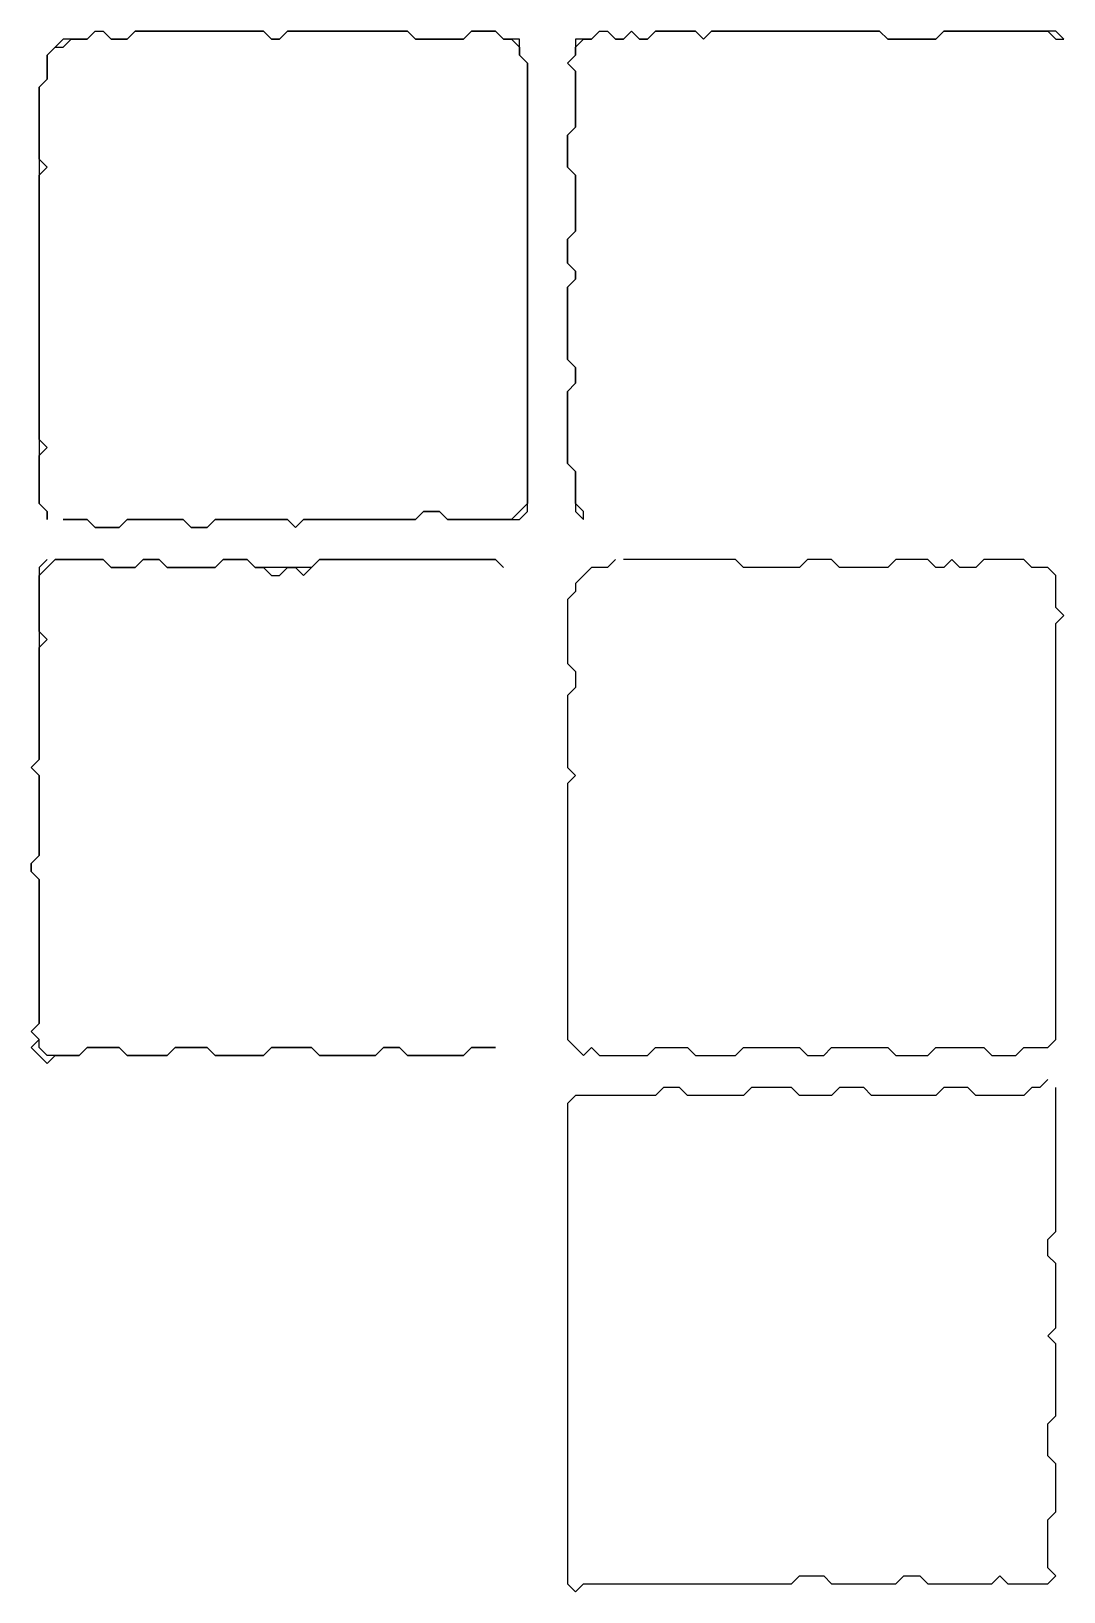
# Model space of a CAD drawing. Header units: metres. Extents: x 0 to 600, y 0 to 400.
# Drawn here: x 238.69 to 257.89, y 122.32 to 151.34 of the extents above; entities that cross this region are included whole.
import ezdxf

# ---------------------------------------------------------------- set-up
doc = ezdxf.new("R2010")
doc.units = ezdxf.units.M

msp = doc.modelspace()

# ---------------------------------------------------------------- linework, layer by layer
for points in [[(239.881, 151.339), (239.732, 151.19), (239.583, 151.19), (239.435, 151.19), (239.286, 151.19), (239.137, 151.042), (238.988, 150.893), (238.988, 150.744), (238.988, 150.595), (238.988, 150.446), (238.839, 150.298), (238.839, 150.149), (238.839, 150), (238.839, 149.851), (238.839, 149.702), (238.839, 149.554), (238.839, 149.405), (238.839, 149.256), (238.839, 149.107), (238.839, 148.958), (238.839, 148.81), (238.839, 148.661), (238.839, 148.512), (238.839, 148.363), (238.839, 148.214), (238.839, 148.065), (238.839, 147.917), (238.839, 147.768), (238.839, 147.619), (238.839, 147.47), (238.839, 147.321), (238.839, 147.173), (238.839, 147.024), (238.839, 146.875), (238.839, 146.726), (238.839, 146.577), (238.839, 146.429), (238.839, 146.28), (238.839, 146.131), (238.839, 145.982), (238.839, 145.833), (238.839, 145.685), (238.839, 145.536), (238.839, 145.387), (238.839, 145.238), (238.839, 145.089), (238.839, 144.94), (238.839, 144.792), (238.839, 144.643), (238.839, 144.494), (238.839, 144.345), (238.839, 144.196), (238.839, 144.048), (238.839, 143.899), (238.839, 143.75), (238.839, 143.601), (238.839, 143.452), (238.839, 143.304), (238.839, 143.155), (238.839, 143.006), (238.839, 142.857), (238.839, 142.708), (238.839, 142.56), (238.988, 142.411), (238.988, 142.262), (238.988, 142.411), (238.839, 142.56), (238.839, 142.708), (238.839, 142.857), (238.839, 143.006), (238.839, 143.155), (238.839, 143.304), (238.839, 143.452), (238.988, 143.601), (238.839, 143.75), (238.839, 143.899), (238.839, 144.048), (238.839, 144.196), (238.839, 144.345), (238.839, 144.494), (238.839, 144.643), (238.839, 144.792), (238.839, 144.94), (238.839, 145.089), (238.839, 145.238), (238.839, 145.387), (238.839, 145.536), (238.839, 145.685), (238.839, 145.833), (238.839, 145.982), (238.839, 146.131), (238.839, 146.28), (238.839, 146.429), (238.839, 146.577), (238.839, 146.726), (238.839, 146.875), (238.839, 147.024), (238.839, 147.173), (238.839, 147.321), (238.839, 147.47), (238.839, 147.619), (238.839, 147.768), (238.839, 147.917), (238.839, 148.065), (238.839, 148.214), (238.839, 148.363), (238.839, 148.512), (238.839, 148.661), (238.988, 148.81), (238.839, 148.958), (238.839, 149.107), (238.839, 149.256), (238.839, 149.405), (238.839, 149.554), (238.839, 149.702), (238.839, 149.851), (238.839, 150), (238.839, 150.149), (238.839, 150.298), (238.988, 150.446), (238.988, 150.595), (238.988, 150.744), (238.988, 150.893), (239.137, 151.042), (239.286, 151.042), (239.435, 151.19), (239.583, 151.19), (239.732, 151.19), (239.881, 151.339), (240.03, 151.339), (240.179, 151.19), (240.327, 151.19), (240.476, 151.19), (240.625, 151.339), (240.774, 151.339), (240.923, 151.339), (241.071, 151.339), (241.22, 151.339), (241.369, 151.339), (241.518, 151.339), (241.667, 151.339), (241.815, 151.339), (241.964, 151.339), (242.113, 151.339), (242.262, 151.339), (242.411, 151.339), (242.56, 151.339), (242.708, 151.339), (242.857, 151.339), (243.006, 151.339), (243.155, 151.19), (243.304, 151.19), (243.452, 151.339), (243.601, 151.339), (243.75, 151.339), (243.899, 151.339), (244.048, 151.339), (244.196, 151.339), (244.345, 151.339), (244.494, 151.339), (244.643, 151.339), (244.792, 151.339), (244.94, 151.339), (245.089, 151.339), (245.238, 151.339), (245.387, 151.339), (245.536, 151.339), (245.685, 151.339), (245.833, 151.19), (245.982, 151.19), (246.131, 151.19), (246.28, 151.19), (246.429, 151.19), (246.577, 151.19), (246.726, 151.19), (246.875, 151.339), (247.024, 151.339), (247.173, 151.339), (247.321, 151.339), (247.47, 151.19), (247.619, 151.19), (247.768, 151.042), (247.768, 150.893), (247.917, 150.744), (247.917, 150.595), (247.917, 150.446), (247.917, 150.298), (247.917, 150.149), (247.917, 150), (247.917, 149.851), (247.917, 149.702), (247.917, 149.554), (247.917, 149.405), (247.917, 149.256), (247.917, 149.107), (247.917, 148.958), (247.917, 148.81), (247.917, 148.661), (247.917, 148.512), (247.917, 148.363), (247.917, 148.214), (247.917, 148.065), (247.917, 147.917), (247.917, 147.768), (247.917, 147.619), (247.917, 147.47), (247.917, 147.321), (247.917, 147.173), (247.917, 147.024), (247.917, 146.875), (247.917, 146.726), (247.917, 146.577), (247.917, 146.429), (247.917, 146.28), (247.917, 146.131), (247.917, 145.982), (247.917, 145.833), (247.917, 145.685), (247.917, 145.536), (247.917, 145.387), (247.917, 145.238), (247.917, 145.089), (247.917, 144.94), (247.917, 144.792), (247.917, 144.643), (247.917, 144.494), (247.917, 144.345), (247.917, 144.196), (247.917, 144.048), (247.917, 143.899), (247.917, 143.75), (247.917, 143.601), (247.917, 143.452), (247.917, 143.304), (247.917, 143.155), (247.917, 143.006), (247.917, 142.857), (247.917, 142.708), (247.917, 142.56), (247.768, 142.411), (247.619, 142.262), (247.47, 142.262), (247.321, 142.262), (247.173, 142.262), (247.024, 142.262), (246.875, 142.262), (246.726, 142.262), (246.577, 142.262), (246.429, 142.262), (246.28, 142.411), (246.131, 142.411), (245.982, 142.411), (245.833, 142.262), (245.685, 142.262), (245.536, 142.262), (245.387, 142.262), (245.238, 142.262), (245.089, 142.262), (244.94, 142.262), (244.792, 142.262), (244.643, 142.262), (244.494, 142.262), (244.345, 142.262), (244.196, 142.262), (244.048, 142.262), (243.899, 142.262), (243.75, 142.262), (243.601, 142.113), (243.452, 142.262), (243.304, 142.262), (243.155, 142.262), (243.006, 142.262), (242.857, 142.262), (242.708, 142.262), (242.56, 142.262), (242.411, 142.262), (242.262, 142.262), (242.113, 142.262), (241.964, 142.113), (241.815, 142.113), (241.667, 142.113), (241.518, 142.262), (241.369, 142.262), (241.22, 142.262), (241.071, 142.262), (240.923, 142.262), (240.774, 142.262), (240.625, 142.262), (240.476, 142.262), (240.327, 142.113), (240.179, 142.113), (240.03, 142.113), (239.881, 142.113), (239.732, 142.262), (239.583, 142.262), (239.435, 142.262), (239.286, 142.262), (239.435, 142.262), (239.583, 142.262), (239.732, 142.262), (239.881, 142.113), (240.03, 142.113), (240.179, 142.113), (240.327, 142.113), (240.476, 142.262), (240.625, 142.262), (240.774, 142.262), (240.923, 142.262), (241.071, 142.262), (241.22, 142.262), (241.369, 142.262), (241.518, 142.262), (241.667, 142.113), (241.815, 142.113), (241.964, 142.113), (242.113, 142.262), (242.262, 142.262), (242.411, 142.262), (242.56, 142.262), (242.708, 142.262), (242.857, 142.262), (243.006, 142.262), (243.155, 142.262), (243.304, 142.262), (243.452, 142.262), (243.601, 142.113), (243.75, 142.262), (243.899, 142.262), (244.048, 142.262), (244.196, 142.262), (244.345, 142.262), (244.494, 142.262), (244.643, 142.262), (244.792, 142.262), (244.94, 142.262), (245.089, 142.262), (245.238, 142.262), (245.387, 142.262), (245.536, 142.262), (245.685, 142.262), (245.833, 142.262), (245.982, 142.411), (246.131, 142.411), (246.28, 142.411), (246.429, 142.262), (246.577, 142.262), (246.726, 142.262), (246.875, 142.262), (247.024, 142.262), (247.173, 142.262), (247.321, 142.262), (247.47, 142.262), (247.619, 142.262), (247.768, 142.262), (247.917, 142.411), (247.917, 142.56), (247.917, 142.708), (247.917, 142.857), (247.917, 143.006), (247.917, 143.155), (247.917, 143.304), (247.917, 143.452), (247.917, 143.601), (247.917, 143.75), (247.917, 143.899), (247.917, 144.048), (247.917, 144.196), (247.917, 144.345), (247.917, 144.494), (247.917, 144.643), (247.917, 144.792), (247.917, 144.94), (247.917, 145.089), (247.917, 145.238), (247.917, 145.387), (247.917, 145.536), (247.917, 145.685), (247.917, 145.833), (247.917, 145.982), (247.917, 146.131), (247.917, 146.28), (247.917, 146.429), (247.917, 146.577), (247.917, 146.726), (247.917, 146.875), (247.917, 147.024), (247.917, 147.173), (247.917, 147.321), (247.917, 147.47), (247.917, 147.619), (247.917, 147.768), (247.917, 147.917), (247.917, 148.065), (247.917, 148.214), (247.917, 148.363), (247.917, 148.512), (247.917, 148.661), (247.917, 148.81), (247.917, 148.958), (247.917, 149.107), (247.917, 149.256), (247.917, 149.405), (247.917, 149.554), (247.917, 149.702), (247.917, 149.851), (247.917, 150), (247.917, 150.149), (247.917, 150.298), (247.917, 150.446), (247.917, 150.595), (247.917, 150.744), (247.768, 150.893), (247.768, 151.042), (247.768, 151.19), (247.619, 151.19), (247.47, 151.19), (247.321, 151.339), (247.173, 151.339), (247.024, 151.339), (246.875, 151.339), (246.726, 151.19), (246.577, 151.19), (246.429, 151.19), (246.28, 151.19), (246.131, 151.19), (245.982, 151.19), (245.833, 151.19), (245.685, 151.339), (245.536, 151.339), (245.387, 151.339), (245.238, 151.339), (245.089, 151.339), (244.94, 151.339), (244.792, 151.339), (244.643, 151.339), (244.494, 151.339), (244.345, 151.339), (244.196, 151.339), (244.048, 151.339), (243.899, 151.339), (243.75, 151.339), (243.601, 151.339), (243.452, 151.339), (243.304, 151.19), (243.155, 151.19), (243.006, 151.339), (242.857, 151.339), (242.708, 151.339), (242.56, 151.339), (242.411, 151.339), (242.262, 151.339), (242.113, 151.339), (241.964, 151.339), (241.815, 151.339), (241.667, 151.339), (241.518, 151.339), (241.369, 151.339), (241.22, 151.339), (241.071, 151.339), (240.923, 151.339), (240.774, 151.339), (240.625, 151.339), (240.476, 151.19), (240.327, 151.19), (240.179, 151.19), (240.03, 151.339)], [(249.256, 151.339), (249.107, 151.19), (248.958, 151.19), (248.81, 151.19), (248.81, 151.042), (248.81, 150.893), (248.661, 150.744), (248.81, 150.595), (248.81, 150.446), (248.81, 150.298), (248.81, 150.149), (248.81, 150), (248.81, 149.851), (248.81, 149.702), (248.81, 149.554), (248.661, 149.405), (248.661, 149.256), (248.661, 149.107), (248.661, 148.958), (248.661, 148.81), (248.81, 148.661), (248.81, 148.512), (248.81, 148.363), (248.81, 148.214), (248.81, 148.065), (248.81, 147.917), (248.81, 147.768), (248.81, 147.619), (248.661, 147.47), (248.661, 147.321), (248.661, 147.173), (248.661, 147.024), (248.81, 146.875), (248.81, 146.726), (248.661, 146.577), (248.661, 146.429), (248.661, 146.28), (248.661, 146.131), (248.661, 145.982), (248.661, 145.833), (248.661, 145.685), (248.661, 145.536), (248.661, 145.387), (248.661, 145.238), (248.81, 145.089), (248.81, 144.94), (248.81, 144.792), (248.661, 144.643), (248.661, 144.494), (248.661, 144.345), (248.661, 144.196), (248.661, 144.048), (248.661, 143.899), (248.661, 143.75), (248.661, 143.601), (248.661, 143.452), (248.661, 143.304), (248.81, 143.155), (248.81, 143.006), (248.81, 142.857), (248.81, 142.708), (248.81, 142.56), (248.81, 142.411), (248.958, 142.262), (248.958, 142.411), (248.81, 142.56), (248.81, 142.708), (248.81, 142.857), (248.81, 143.006), (248.81, 143.155), (248.661, 143.304), (248.661, 143.452), (248.661, 143.601), (248.661, 143.75), (248.661, 143.899), (248.661, 144.048), (248.661, 144.196), (248.661, 144.345), (248.661, 144.494), (248.661, 144.643), (248.81, 144.792), (248.81, 144.94), (248.81, 145.089), (248.661, 145.238), (248.661, 145.387), (248.661, 145.536), (248.661, 145.685), (248.661, 145.833), (248.661, 145.982), (248.661, 146.131), (248.661, 146.28), (248.661, 146.429), (248.661, 146.577), (248.81, 146.726), (248.81, 146.875), (248.661, 147.024), (248.661, 147.173), (248.661, 147.321), (248.661, 147.47), (248.81, 147.619), (248.81, 147.768), (248.81, 147.917), (248.81, 148.065), (248.81, 148.214), (248.81, 148.363), (248.81, 148.512), (248.81, 148.661), (248.661, 148.81), (248.661, 148.958), (248.661, 149.107), (248.661, 149.256), (248.661, 149.405), (248.81, 149.554), (248.81, 149.702), (248.81, 149.851), (248.81, 150), (248.81, 150.149), (248.81, 150.298), (248.81, 150.446), (248.81, 150.595), (248.661, 150.744), (248.81, 150.893), (248.81, 151.042), (248.958, 151.19), (249.107, 151.19), (249.256, 151.339), (249.405, 151.339), (249.554, 151.19), (249.702, 151.19), (249.851, 151.339), (250, 151.19), (250.149, 151.19), (250.298, 151.339), (250.446, 151.339), (250.595, 151.339), (250.744, 151.339), (250.893, 151.339), (251.042, 151.339), (251.19, 151.19), (251.339, 151.339), (251.488, 151.339), (251.637, 151.339), (251.786, 151.339), (251.935, 151.339), (252.083, 151.339), (252.232, 151.339), (252.381, 151.339), (252.53, 151.339), (252.679, 151.339), (252.827, 151.339), (252.976, 151.339), (253.125, 151.339), (253.274, 151.339), (253.423, 151.339), (253.571, 151.339), (253.72, 151.339), (253.869, 151.339), (254.018, 151.339), (254.167, 151.339), (254.315, 151.339), (254.464, 151.339), (254.613, 151.19), (254.762, 151.19), (254.911, 151.19), (255.06, 151.19), (255.208, 151.19), (255.357, 151.19), (255.506, 151.19), (255.655, 151.339), (255.804, 151.339), (255.952, 151.339), (256.101, 151.339), (256.25, 151.339), (256.399, 151.339), (256.548, 151.339), (256.696, 151.339), (256.845, 151.339), (256.994, 151.339), (257.143, 151.339), (257.292, 151.339), (257.44, 151.339), (257.589, 151.339), (257.738, 151.19), (257.887, 151.19), (257.738, 151.339), (257.589, 151.339), (257.44, 151.339), (257.292, 151.339), (257.143, 151.339), (256.994, 151.339), (256.845, 151.339), (256.696, 151.339), (256.548, 151.339), (256.399, 151.339), (256.25, 151.339), (256.101, 151.339), (255.952, 151.339), (255.804, 151.339), (255.655, 151.339), (255.506, 151.19), (255.357, 151.19), (255.208, 151.19), (255.06, 151.19), (254.911, 151.19), (254.762, 151.19), (254.613, 151.19), (254.464, 151.339), (254.315, 151.339), (254.167, 151.339), (254.018, 151.339), (253.869, 151.339), (253.72, 151.339), (253.571, 151.339), (253.423, 151.339), (253.274, 151.339), (253.125, 151.339), (252.976, 151.339), (252.827, 151.339), (252.679, 151.339), (252.53, 151.339), (252.381, 151.339), (252.232, 151.339), (252.083, 151.339), (251.935, 151.339), (251.786, 151.339), (251.637, 151.339), (251.488, 151.339), (251.339, 151.339), (251.19, 151.19), (251.042, 151.339), (250.893, 151.339), (250.744, 151.339), (250.595, 151.339), (250.446, 151.339), (250.298, 151.339), (250.149, 151.19), (250, 151.19), (249.851, 151.339), (249.702, 151.19), (249.554, 151.19), (249.405, 151.339)], [(238.988, 141.518), (238.839, 141.369), (238.839, 141.22), (238.839, 141.071), (238.839, 140.923), (238.839, 140.774), (238.839, 140.625), (238.839, 140.476), (238.839, 140.327), (238.839, 140.179), (238.839, 140.03), (238.839, 139.881), (238.839, 139.732), (238.839, 139.583), (238.839, 139.435), (238.839, 139.286), (238.839, 139.137), (238.839, 138.988), (238.839, 138.839), (238.839, 138.69), (238.839, 138.542), (238.839, 138.393), (238.839, 138.244), (238.839, 138.095), (238.839, 137.946), (238.839, 137.798), (238.69, 137.649), (238.839, 137.5), (238.839, 137.351), (238.839, 137.202), (238.839, 137.054), (238.839, 136.905), (238.839, 136.756), (238.839, 136.607), (238.839, 136.458), (238.839, 136.31), (238.839, 136.161), (238.839, 136.012), (238.69, 135.863), (238.69, 135.714), (238.839, 135.565), (238.839, 135.417), (238.839, 135.268), (238.839, 135.119), (238.839, 134.97), (238.839, 134.821), (238.839, 134.673), (238.839, 134.524), (238.839, 134.375), (238.839, 134.226), (238.839, 134.077), (238.839, 133.929), (238.839, 133.78), (238.839, 133.631), (238.839, 133.482), (238.839, 133.333), (238.839, 133.185), (238.839, 133.036), (238.839, 132.887), (238.69, 132.738), (238.839, 132.589), (238.69, 132.44), (238.839, 132.292), (238.988, 132.143), (239.137, 132.292), (239.286, 132.292), (239.435, 132.292), (239.583, 132.292), (239.732, 132.44), (239.881, 132.44), (240.03, 132.44), (240.179, 132.44), (240.327, 132.44), (240.476, 132.292), (240.625, 132.292), (240.774, 132.292), (240.923, 132.292), (241.071, 132.292), (241.22, 132.292), (241.369, 132.44), (241.518, 132.44), (241.667, 132.44), (241.815, 132.44), (241.964, 132.44), (242.113, 132.292), (242.262, 132.292), (242.411, 132.292), (242.56, 132.292), (242.708, 132.292), (242.857, 132.292), (243.006, 132.292), (243.155, 132.44), (243.304, 132.44), (243.452, 132.44), (243.601, 132.44), (243.75, 132.44), (243.899, 132.44), (244.048, 132.292), (244.196, 132.292), (244.345, 132.292), (244.494, 132.292), (244.643, 132.292), (244.792, 132.292), (244.94, 132.292), (245.089, 132.292), (245.238, 132.44), (245.387, 132.44), (245.536, 132.44), (245.685, 132.292), (245.833, 132.292), (245.982, 132.292), (246.131, 132.292), (246.28, 132.292), (246.429, 132.292), (246.577, 132.292), (246.726, 132.292), (246.875, 132.44), (247.024, 132.44), (247.173, 132.44), (247.321, 132.44), (247.173, 132.44), (247.024, 132.44), (246.875, 132.44), (246.726, 132.292), (246.577, 132.292), (246.429, 132.292), (246.28, 132.292), (246.131, 132.292), (245.982, 132.292), (245.833, 132.292), (245.685, 132.292), (245.536, 132.44), (245.387, 132.44), (245.238, 132.44), (245.089, 132.292), (244.94, 132.292), (244.792, 132.292), (244.643, 132.292), (244.494, 132.292), (244.345, 132.292), (244.196, 132.292), (244.048, 132.292), (243.899, 132.44), (243.75, 132.44), (243.601, 132.44), (243.452, 132.44), (243.304, 132.44), (243.155, 132.44), (243.006, 132.292), (242.857, 132.292), (242.708, 132.292), (242.56, 132.292), (242.411, 132.292), (242.262, 132.292), (242.113, 132.292), (241.964, 132.44), (241.815, 132.44), (241.667, 132.44), (241.518, 132.44), (241.369, 132.44), (241.22, 132.292), (241.071, 132.292), (240.923, 132.292), (240.774, 132.292), (240.625, 132.292), (240.476, 132.292), (240.327, 132.44), (240.179, 132.44), (240.03, 132.44), (239.881, 132.44), (239.732, 132.44), (239.583, 132.292), (239.435, 132.292), (239.286, 132.292), (239.137, 132.292), (238.988, 132.292), (238.839, 132.44), (238.839, 132.589), (238.69, 132.738), (238.839, 132.887), (238.839, 133.036), (238.839, 133.185), (238.839, 133.333), (238.839, 133.482), (238.839, 133.631), (238.839, 133.78), (238.839, 133.929), (238.839, 134.077), (238.839, 134.226), (238.839, 134.375), (238.839, 134.524), (238.839, 134.673), (238.839, 134.821), (238.839, 134.97), (238.839, 135.119), (238.839, 135.268), (238.839, 135.417), (238.839, 135.565), (238.69, 135.714), (238.69, 135.863), (238.839, 136.012), (238.839, 136.161), (238.839, 136.31), (238.839, 136.458), (238.839, 136.607), (238.839, 136.756), (238.839, 136.905), (238.839, 137.054), (238.839, 137.202), (238.839, 137.351), (238.839, 137.5), (238.69, 137.649), (238.839, 137.798), (238.839, 137.946), (238.839, 138.095), (238.839, 138.244), (238.839, 138.393), (238.839, 138.542), (238.839, 138.69), (238.839, 138.839), (238.839, 138.988), (238.839, 139.137), (238.839, 139.286), (238.839, 139.435), (238.839, 139.583), (238.839, 139.732), (238.839, 139.881), (238.988, 140.03), (238.839, 140.179), (238.839, 140.327), (238.839, 140.476), (238.839, 140.625), (238.839, 140.774), (238.839, 140.923), (238.839, 141.071), (238.839, 141.22), (238.988, 141.369), (239.137, 141.518), (239.286, 141.518), (239.435, 141.518), (239.583, 141.518), (239.732, 141.518), (239.881, 141.518), (240.03, 141.518), (240.179, 141.369), (240.327, 141.369), (240.476, 141.369), (240.625, 141.369), (240.774, 141.518), (240.923, 141.518), (241.071, 141.518), (241.22, 141.369), (241.369, 141.369), (241.518, 141.369), (241.667, 141.369), (241.815, 141.369), (241.964, 141.369), (242.113, 141.369), (242.262, 141.518), (242.411, 141.518), (242.56, 141.518), (242.708, 141.518), (242.857, 141.369), (243.006, 141.369), (243.155, 141.22), (243.304, 141.22), (243.452, 141.369), (243.601, 141.369), (243.75, 141.22), (243.899, 141.369), (244.048, 141.518), (244.196, 141.518), (244.345, 141.518), (244.494, 141.518), (244.643, 141.518), (244.792, 141.518), (244.94, 141.518), (245.089, 141.518), (245.238, 141.518), (245.387, 141.518), (245.536, 141.518), (245.685, 141.518), (245.833, 141.518), (245.982, 141.518), (246.131, 141.518), (246.28, 141.518), (246.429, 141.518), (246.577, 141.518), (246.726, 141.518), (246.875, 141.518), (247.024, 141.518), (247.173, 141.518), (247.321, 141.518), (247.47, 141.369), (247.321, 141.518), (247.173, 141.518), (247.024, 141.518), (246.875, 141.518), (246.726, 141.518), (246.577, 141.518), (246.429, 141.518), (246.28, 141.518), (246.131, 141.518), (245.982, 141.518), (245.833, 141.518), (245.685, 141.518), (245.536, 141.518), (245.387, 141.518), (245.238, 141.518), (245.089, 141.518), (244.94, 141.518), (244.792, 141.518), (244.643, 141.518), (244.494, 141.518), (244.345, 141.518), (244.196, 141.518), (244.048, 141.518), (243.899, 141.369), (243.75, 141.369), (243.601, 141.369), (243.452, 141.369), (243.304, 141.369), (243.155, 141.369), (243.006, 141.369), (242.857, 141.369), (242.708, 141.518), (242.56, 141.518), (242.411, 141.518), (242.262, 141.518), (242.113, 141.369), (241.964, 141.369), (241.815, 141.369), (241.667, 141.369), (241.518, 141.369), (241.369, 141.369), (241.22, 141.369), (241.071, 141.518), (240.923, 141.518), (240.774, 141.518), (240.625, 141.369), (240.476, 141.369), (240.327, 141.369), (240.179, 141.369), (240.03, 141.518), (239.881, 141.518), (239.732, 141.518), (239.583, 141.518), (239.435, 141.518), (239.286, 141.518), (239.137, 141.518)], [(249.554, 141.518), (249.405, 141.369), (249.256, 141.369), (249.107, 141.369), (248.958, 141.22), (248.81, 141.071), (248.81, 140.923), (248.661, 140.774), (248.661, 140.625), (248.661, 140.476), (248.661, 140.327), (248.661, 140.179), (248.661, 140.03), (248.661, 139.881), (248.661, 139.732), (248.661, 139.583), (248.81, 139.435), (248.81, 139.286), (248.81, 139.137), (248.661, 138.988), (248.661, 138.839), (248.661, 138.69), (248.661, 138.542), (248.661, 138.393), (248.661, 138.244), (248.661, 138.095), (248.661, 137.946), (248.661, 137.798), (248.661, 137.649), (248.81, 137.5), (248.661, 137.351), (248.661, 137.202), (248.661, 137.054), (248.661, 136.905), (248.661, 136.756), (248.661, 136.607), (248.661, 136.458), (248.661, 136.31), (248.661, 136.161), (248.661, 136.012), (248.661, 135.863), (248.661, 135.714), (248.661, 135.565), (248.661, 135.417), (248.661, 135.268), (248.661, 135.119), (248.661, 134.97), (248.661, 134.821), (248.661, 134.673), (248.661, 134.524), (248.661, 134.375), (248.661, 134.226), (248.661, 134.077), (248.661, 133.929), (248.661, 133.78), (248.661, 133.631), (248.661, 133.482), (248.661, 133.333), (248.661, 133.185), (248.661, 133.036), (248.661, 132.887), (248.661, 132.738), (248.661, 132.589), (248.81, 132.44), (248.958, 132.292), (249.107, 132.44), (249.256, 132.292), (249.405, 132.292), (249.554, 132.292), (249.702, 132.292), (249.851, 132.292), (250, 132.292), (250.149, 132.292), (250.298, 132.44), (250.446, 132.44), (250.595, 132.44), (250.744, 132.44), (250.893, 132.44), (251.042, 132.292), (251.19, 132.292), (251.339, 132.292), (251.488, 132.292), (251.637, 132.292), (251.786, 132.292), (251.935, 132.44), (252.083, 132.44), (252.232, 132.44), (252.381, 132.44), (252.53, 132.44), (252.679, 132.44), (252.827, 132.44), (252.976, 132.44), (253.125, 132.292), (253.274, 132.292), (253.423, 132.292), (253.571, 132.44), (253.72, 132.44), (253.869, 132.44), (254.018, 132.44), (254.167, 132.44), (254.315, 132.44), (254.464, 132.44), (254.613, 132.44), (254.762, 132.292), (254.911, 132.292), (255.06, 132.292), (255.208, 132.292), (255.357, 132.292), (255.506, 132.44), (255.655, 132.44), (255.804, 132.44), (255.952, 132.44), (256.101, 132.44), (256.25, 132.44), (256.399, 132.44), (256.548, 132.292), (256.696, 132.292), (256.845, 132.292), (256.994, 132.292), (257.143, 132.44), (257.292, 132.44), (257.44, 132.44), (257.589, 132.44), (257.738, 132.589), (257.738, 132.738), (257.738, 132.887), (257.738, 133.036), (257.738, 133.185), (257.738, 133.333), (257.738, 133.482), (257.738, 133.631), (257.738, 133.78), (257.738, 133.929), (257.738, 134.077), (257.738, 134.226), (257.738, 134.375), (257.738, 134.524), (257.738, 134.673), (257.738, 134.821), (257.738, 134.97), (257.738, 135.119), (257.738, 135.268), (257.738, 135.417), (257.738, 135.565), (257.738, 135.714), (257.738, 135.863), (257.738, 136.012), (257.738, 136.161), (257.738, 136.31), (257.738, 136.458), (257.738, 136.607), (257.738, 136.756), (257.738, 136.905), (257.738, 137.054), (257.738, 137.202), (257.738, 137.351), (257.738, 137.5), (257.738, 137.649), (257.738, 137.798), (257.738, 137.946), (257.738, 138.095), (257.738, 138.244), (257.738, 138.393), (257.738, 138.542), (257.738, 138.69), (257.738, 138.839), (257.738, 138.988), (257.738, 139.137), (257.738, 139.286), (257.738, 139.435), (257.738, 139.583), (257.738, 139.732), (257.738, 139.881), (257.738, 140.03), (257.738, 140.179), (257.738, 140.327), (257.887, 140.476), (257.738, 140.625), (257.738, 140.774), (257.738, 140.923), (257.738, 141.071), (257.738, 141.22), (257.589, 141.369), (257.44, 141.369), (257.292, 141.369), (257.143, 141.518), (256.994, 141.518), (256.845, 141.518), (256.696, 141.518), (256.548, 141.518), (256.399, 141.518), (256.25, 141.369), (256.101, 141.369), (255.952, 141.369), (255.804, 141.518), (255.655, 141.369), (255.506, 141.369), (255.357, 141.518), (255.208, 141.518), (255.06, 141.518), (254.911, 141.518), (254.762, 141.518), (254.613, 141.369), (254.464, 141.369), (254.315, 141.369), (254.167, 141.369), (254.018, 141.369), (253.869, 141.369), (253.72, 141.369), (253.571, 141.518), (253.423, 141.518), (253.274, 141.518), (253.125, 141.518), (252.976, 141.369), (252.827, 141.369), (252.679, 141.369), (252.53, 141.369), (252.381, 141.369), (252.232, 141.369), (252.083, 141.369), (251.935, 141.369), (251.786, 141.518), (251.637, 141.518), (251.488, 141.518), (251.339, 141.518), (251.19, 141.518), (251.042, 141.518), (250.893, 141.518), (250.744, 141.518), (250.595, 141.518), (250.446, 141.518), (250.298, 141.518), (250.149, 141.518), (250, 141.518), (249.851, 141.518), (249.702, 141.518)], [(257.589, 131.845), (257.44, 131.696), (257.292, 131.696), (257.143, 131.548), (256.994, 131.548), (256.845, 131.548), (256.696, 131.548), (256.548, 131.548), (256.399, 131.548), (256.25, 131.548), (256.101, 131.696), (255.952, 131.696), (255.804, 131.696), (255.655, 131.696), (255.506, 131.548), (255.357, 131.548), (255.208, 131.548), (255.06, 131.548), (254.911, 131.548), (254.762, 131.548), (254.613, 131.548), (254.464, 131.548), (254.315, 131.548), (254.167, 131.696), (254.018, 131.696), (253.869, 131.696), (253.72, 131.696), (253.571, 131.548), (253.423, 131.548), (253.274, 131.548), (253.125, 131.548), (252.976, 131.548), (252.827, 131.696), (252.679, 131.696), (252.53, 131.696), (252.381, 131.696), (252.232, 131.696), (252.083, 131.696), (251.935, 131.548), (251.786, 131.548), (251.637, 131.548), (251.488, 131.548), (251.339, 131.548), (251.19, 131.548), (251.042, 131.548), (250.893, 131.548), (250.744, 131.696), (250.595, 131.696), (250.446, 131.696), (250.298, 131.548), (250.149, 131.548), (250, 131.548), (249.851, 131.548), (249.702, 131.548), (249.554, 131.548), (249.405, 131.548), (249.256, 131.548), (249.107, 131.548), (248.958, 131.548), (248.81, 131.548), (248.661, 131.399), (248.661, 131.25), (248.661, 131.101), (248.661, 130.952), (248.661, 130.804), (248.661, 130.655), (248.661, 130.506), (248.661, 130.357), (248.661, 130.208), (248.661, 130.06), (248.661, 129.911), (248.661, 129.762), (248.661, 129.613), (248.661, 129.464), (248.661, 129.315), (248.661, 129.167), (248.661, 129.018), (248.661, 128.869), (248.661, 128.72), (248.661, 128.571), (248.661, 128.423), (248.661, 128.274), (248.661, 128.125), (248.661, 127.976), (248.661, 127.827), (248.661, 127.679), (248.661, 127.53), (248.661, 127.381), (248.661, 127.232), (248.661, 127.083), (248.661, 126.935), (248.661, 126.786), (248.661, 126.637), (248.661, 126.488), (248.661, 126.339), (248.661, 126.19), (248.661, 126.042), (248.661, 125.893), (248.661, 125.744), (248.661, 125.595), (248.661, 125.446), (248.661, 125.298), (248.661, 125.149), (248.661, 125), (248.661, 124.851), (248.661, 124.702), (248.661, 124.554), (248.661, 124.405), (248.661, 124.256), (248.661, 124.107), (248.661, 123.958), (248.661, 123.81), (248.661, 123.661), (248.661, 123.512), (248.661, 123.363), (248.661, 123.214), (248.661, 123.065), (248.661, 122.917), (248.661, 122.768), (248.661, 122.619), (248.661, 122.47), (248.81, 122.321), (248.958, 122.47), (249.107, 122.47), (249.256, 122.47), (249.405, 122.47), (249.554, 122.47), (249.702, 122.47), (249.851, 122.47), (250, 122.47), (250.149, 122.47), (250.298, 122.47), (250.446, 122.47), (250.595, 122.47), (250.744, 122.47), (250.893, 122.47), (251.042, 122.47), (251.19, 122.47), (251.339, 122.47), (251.488, 122.47), (251.637, 122.47), (251.786, 122.47), (251.935, 122.47), (252.083, 122.47), (252.232, 122.47), (252.381, 122.47), (252.53, 122.47), (252.679, 122.47), (252.827, 122.47), (252.976, 122.619), (253.125, 122.619), (253.274, 122.619), (253.423, 122.619), (253.571, 122.47), (253.72, 122.47), (253.869, 122.47), (254.018, 122.47), (254.167, 122.47), (254.315, 122.47), (254.464, 122.47), (254.613, 122.47), (254.762, 122.47), (254.911, 122.619), (255.06, 122.619), (255.208, 122.619), (255.357, 122.47), (255.506, 122.47), (255.655, 122.47), (255.804, 122.47), (255.952, 122.47), (256.101, 122.47), (256.25, 122.47), (256.399, 122.47), (256.548, 122.47), (256.696, 122.619), (256.845, 122.47), (256.994, 122.47), (257.143, 122.47), (257.292, 122.47), (257.44, 122.47), (257.589, 122.47), (257.738, 122.619), (257.589, 122.768), (257.589, 122.917), (257.589, 123.065), (257.589, 123.214), (257.589, 123.363), (257.589, 123.512), (257.589, 123.661), (257.738, 123.81), (257.738, 123.958), (257.738, 124.107), (257.738, 124.256), (257.738, 124.405), (257.738, 124.554), (257.738, 124.702), (257.589, 124.851), (257.589, 125), (257.589, 125.149), (257.589, 125.298), (257.589, 125.446), (257.738, 125.595), (257.738, 125.744), (257.738, 125.893), (257.738, 126.042), (257.738, 126.19), (257.738, 126.339), (257.738, 126.488), (257.738, 126.637), (257.738, 126.786), (257.738, 126.935), (257.589, 127.083), (257.738, 127.232), (257.738, 127.381), (257.738, 127.53), (257.738, 127.679), (257.738, 127.827), (257.738, 127.976), (257.738, 128.125), (257.738, 128.274), (257.738, 128.423), (257.589, 128.571), (257.589, 128.72), (257.589, 128.869), (257.738, 129.018), (257.738, 129.167), (257.738, 129.315), (257.738, 129.464), (257.738, 129.613), (257.738, 129.762), (257.738, 129.911), (257.738, 130.06), (257.738, 130.208), (257.738, 130.357), (257.738, 130.506), (257.738, 130.655), (257.738, 130.804), (257.738, 130.952), (257.738, 131.101), (257.738, 131.25), (257.738, 131.399), (257.738, 131.548), (257.738, 131.696)]]:
    msp.add_lwpolyline(points)

doc.saveas('drawing.dxf')
